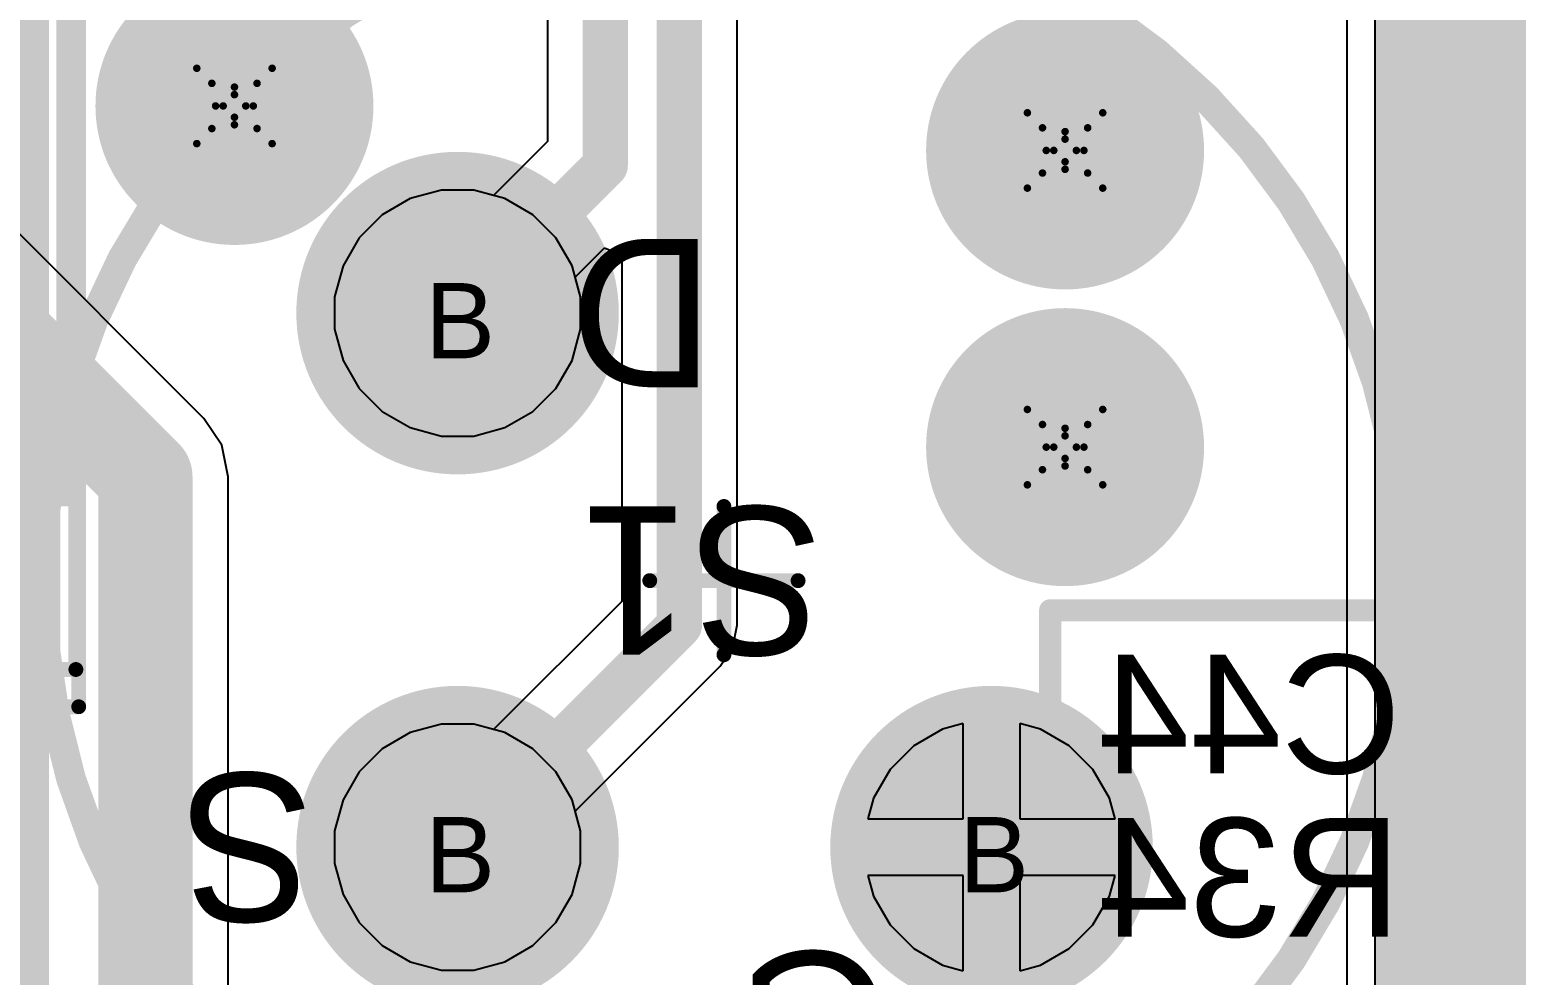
# Model space of a CAD drawing. Header units: millimetres. Extents: x -0.2 to 11.1, y -5.4 to 4.7.
# Drawn here: x 2.7804 to 3.1775, y 0.4386 to 0.6895 of the extents above; entities that cross this region are included whole.
import ezdxf

# ---------------------------------------------------------------- set-up
doc = ezdxf.new("R2010")
doc.units = ezdxf.units.MM
doc.header["$MEASUREMENT"] = 0
for name, color, linetype in [('BottomLayer', 5, 'Continuous'), ('BottomOverlay', 54, 'Continuous'), ('BottomPaste', 16, 'Continuous'), ('BottomSolder', 6, 'Continuous'), ('DrillDrawing', 1, 'Continuous'), ('InternalPlane1', 76, 'Continuous'), ('InternalPlane2', 16, 'Continuous'), ('KeepOutLayer', 6, 'Continuous'), ('Mechanical1', 6, 'Continuous'), ('Mechanical13', 56, 'Continuous'), ('Mechanical2', 216, 'Continuous'), ('Mechanical3', 76, 'Continuous'), ('Mechanical4', 56, 'Continuous'), ('Mechanical5', 56, 'Continuous'), ('Mechanical6', 56, 'Continuous'), ('MultiLayer', 9, 'Continuous'), ('PadHoleLayer', 156, 'Continuous'), ('TopLayer', 1, 'Continuous'), ('TopOverlay', 2, 'Continuous'), ('TopSolder', 216, 'Continuous'), ('ViaHoleLayer', 16, 'Continuous')]:
    doc.layers.add(name, color=color, linetype=linetype)
doc.styles.add('Arial', font='arial.ttf', dxfattribs={"height": 0.2})

# ---------------------------------------------------------------- blocks, each defined once
blk = doc.blocks.new('SOIC14_B_6')
at = {"layer": 'BottomLayer'}
for points in [[(-0.0815, 0.16142), (-0.0815, 0.13858), (-0.12795, 0.13858), (-0.12795, 0.16142)], [(0.0815, 0.13858), (0.0815, 0.16142), (0.12795, 0.16142), (0.12795, 0.13858)], [(-0.0815, 0.11142), (-0.0815, 0.08858), (-0.12795, 0.08858), (-0.12795, 0.11142)], [(0.0815, 0.08858), (0.0815, 0.11142), (0.12795, 0.11142), (0.12795, 0.08858)], [(-0.0815, 0.06142), (-0.0815, 0.03858), (-0.12795, 0.03858), (-0.12795, 0.06142)], [(0.0815, 0.03858), (0.0815, 0.06142), (0.12795, 0.06142), (0.12795, 0.03858)], [(-0.0815, 0.01142), (-0.0815, -0.01142), (-0.12795, -0.01142), (-0.12795, 0.01142)], [(0.0815, -0.01142), (0.0815, 0.01142), (0.12795, 0.01142), (0.12795, -0.01142)], [(-0.0815, -0.03858), (-0.0815, -0.06142), (-0.12795, -0.06142), (-0.12795, -0.03858)], [(0.0815, -0.06142), (0.0815, -0.03858), (0.12795, -0.03858), (0.12795, -0.06142)], [(-0.0815, -0.08858), (-0.0815, -0.11142), (-0.12795, -0.11142), (-0.12795, -0.08858)], [(0.0815, -0.11142), (0.0815, -0.08858), (0.12795, -0.08858), (0.12795, -0.11142)], [(-0.0815, -0.13858), (-0.0815, -0.16142), (-0.12795, -0.16142), (-0.12795, -0.13858)], [(0.0815, -0.16142), (0.0815, -0.13858), (0.12795, -0.13858), (0.12795, -0.16142)]]:
    blk.add_hatch(color=5, dxfattribs=at).paths.add_polyline_path(points)
at = {"layer": 'BottomPaste'}
for points in [[(-0.0765, 0.16642), (-0.0765, 0.13358), (-0.13295, 0.13358), (-0.13295, 0.16642)], [(0.0765, 0.13358), (0.0765, 0.16642), (0.13295, 0.16642), (0.13295, 0.13358)], [(-0.0765, 0.11642), (-0.0765, 0.08358), (-0.13295, 0.08358), (-0.13295, 0.11642)], [(0.0765, 0.08358), (0.0765, 0.11642), (0.13295, 0.11642), (0.13295, 0.08358)], [(-0.0765, 0.06642), (-0.0765, 0.03358), (-0.13295, 0.03358), (-0.13295, 0.06642)], [(0.0765, 0.03358), (0.0765, 0.06642), (0.13295, 0.06642), (0.13295, 0.03358)], [(-0.0765, 0.01642), (-0.0765, -0.01642), (-0.13295, -0.01642), (-0.13295, 0.01642)], [(0.0765, -0.01642), (0.0765, 0.01642), (0.13295, 0.01642), (0.13295, -0.01642)], [(-0.0765, -0.03358), (-0.0765, -0.06642), (-0.13295, -0.06642), (-0.13295, -0.03358)], [(0.0765, -0.06642), (0.0765, -0.03358), (0.13295, -0.03358), (0.13295, -0.06642)], [(-0.0765, -0.08358), (-0.0765, -0.11642), (-0.13295, -0.11642), (-0.13295, -0.08358)], [(0.0765, -0.11642), (0.0765, -0.08358), (0.13295, -0.08358), (0.13295, -0.11642)], [(-0.0765, -0.13358), (-0.0765, -0.16642), (-0.13295, -0.16642), (-0.13295, -0.13358)], [(0.0765, -0.16642), (0.0765, -0.13358), (0.13295, -0.13358), (0.13295, -0.16642)]]:
    blk.add_hatch(color=16, dxfattribs=at).paths.add_polyline_path(points)
at = {"layer": 'BottomSolder'}
for points in [[(-0.07953, 0.16339), (-0.07953, 0.13661), (-0.12992, 0.13661), (-0.12992, 0.16339)], [(0.07953, 0.13661), (0.07953, 0.16339), (0.12992, 0.16339), (0.12992, 0.13661)], [(-0.07953, 0.11339), (-0.07953, 0.08661), (-0.12992, 0.08661), (-0.12992, 0.11339)], [(0.07953, 0.08661), (0.07953, 0.11339), (0.12992, 0.11339), (0.12992, 0.08661)], [(-0.07953, 0.06339), (-0.07953, 0.03661), (-0.12992, 0.03661), (-0.12992, 0.06339)], [(0.07953, 0.03661), (0.07953, 0.06339), (0.12992, 0.06339), (0.12992, 0.03661)], [(-0.07953, 0.01339), (-0.07953, -0.01339), (-0.12992, -0.01339), (-0.12992, 0.01339)], [(0.07953, -0.01339), (0.07953, 0.01339), (0.12992, 0.01339), (0.12992, -0.01339)], [(-0.07953, -0.03661), (-0.07953, -0.06339), (-0.12992, -0.06339), (-0.12992, -0.03661)], [(0.07953, -0.06339), (0.07953, -0.03661), (0.12992, -0.03661), (0.12992, -0.06339)], [(-0.07953, -0.08661), (-0.07953, -0.11339), (-0.12992, -0.11339), (-0.12992, -0.08661)], [(0.07953, -0.11339), (0.07953, -0.08661), (0.12992, -0.08661), (0.12992, -0.11339)], [(-0.07953, -0.13661), (-0.07953, -0.16339), (-0.12992, -0.16339), (-0.12992, -0.13661)], [(0.07953, -0.16339), (0.07953, -0.13661), (0.12992, -0.13661), (0.12992, -0.16339)]]:
    blk.add_hatch(color=6, dxfattribs=at).paths.add_polyline_path(points)
at = {"layer": 'BottomOverlay', "const_width": 0.00787}
for points in [[(0.0748, 0.16929), (-0.0748, 0.16929)], [(-0.0748, -0.17323), (-0.0748, 0.16929)], [(0.0748, -0.17323), (0.0748, 0.16929)], [(-0.0315, -0.17323), (-0.0748, -0.17323)], [(0.0748, -0.17323), (0.0315, -0.17323)]]:
    blk.add_lwpolyline(points, dxfattribs=at)
at = {"layer": 'BottomOverlay', "const_width": 0.00394}
for points in [[(-0.07677, 0.16929, 1), (-0.07283, 0.16929, 1)], [(-0.07677, 0.16929, 1), (-0.07283, 0.16929, 1)], [(0.07283, 0.16929, 1), (0.07677, 0.16929, 1)], [(0.07283, 0.16929, 1), (0.07677, 0.16929, 1)], [(-0.07677, -0.17323, 1), (-0.07283, -0.17323, 1)], [(-0.07677, -0.17323, 1), (-0.07283, -0.17323, 1)], [(-0.03346, -0.17323, 1), (-0.02953, -0.17323, 1)], [(-0.03346, -0.17323, 1), (-0.02953, -0.17323, 1)], [(0.02953, -0.17323, 1), (0.03346, -0.17323, 1)], [(0.02953, -0.17323, 1), (0.03346, -0.17323, 1)], [(0.07283, -0.17323, 1), (0.07677, -0.17323, 1)], [(0.07283, -0.17323, 1), (0.07677, -0.17323, 1)]]:
    blk.add_lwpolyline(points, format="xyb", close=True, dxfattribs=at)
at = {"layer": 'BottomOverlay', "const_width": 0.00787}
blk.add_lwpolyline([(-0.0315, -0.17323, -1), (0.0315, -0.17323)], format="xyb", dxfattribs=at)
at = {"layer": 'Mechanical2', "const_width": 0.00394}
for points in [[(0.12201, 0.17051), (-0.12201, 0.17051)], [(-0.12201, -0.17051), (-0.12201, 0.17051)], [(0.12201, -0.17051), (0.12201, 0.17051)], [(0.12201, -0.17051), (-0.12201, -0.17051)]]:
    blk.add_lwpolyline(points, dxfattribs=at)
at = {"layer": 'Mechanical2', "const_width": 0.00197}
for points in [[(-0.12299, 0.17051, 1), (-0.12102, 0.17051, 1)], [(-0.12299, 0.17051, 1), (-0.12102, 0.17051, 1)], [(0.12102, 0.17051, 1), (0.12299, 0.17051, 1)], [(0.12102, 0.17051, 1), (0.12299, 0.17051, 1)], [(-0.12299, -0.17051, 1), (-0.12102, -0.17051, 1)], [(-0.12299, -0.17051, 1), (-0.12102, -0.17051, 1)], [(0.12102, -0.17051, 1), (0.12299, -0.17051, 1)], [(0.12102, -0.17051, 1), (0.12299, -0.17051, 1)]]:
    blk.add_lwpolyline(points, format="xyb", close=True, dxfattribs=at)
at = {"layer": 'Mechanical4', "const_width": 0.00394}
for points in [[(0.13189, 0.17126), (-0.13189, 0.17126)], [(-0.13189, -0.17126), (-0.13189, 0.17126)], [(0.13189, -0.17126), (0.13189, 0.17126)], [(0, -0.01969), (0, 0.01969)], [(0.01969, 0), (-0.01969, 0)], [(0.13189, -0.17126), (-0.13189, -0.17126)]]:
    blk.add_lwpolyline(points, dxfattribs=at)
at = {"layer": 'Mechanical4', "const_width": 0.00197}
for points in [[(-0.13287, 0.17126, 1), (-0.13091, 0.17126, 1)], [(-0.13287, 0.17126, 1), (-0.13091, 0.17126, 1)], [(0.13091, 0.17126, 1), (0.13287, 0.17126, 1)], [(0.13091, 0.17126, 1), (0.13287, 0.17126, 1)], [(-0.00098, 0.01969, 1), (0.00098, 0.01969, 1)], [(-0.02067, 0, 1), (-0.0187, 0, 1)], [(0.0187, 0, 1), (0.02067, 0, 1)], [(-0.00098, -0.01969, 1), (0.00098, -0.01969, 1)], [(-0.13287, -0.17126, 1), (-0.13091, -0.17126, 1)], [(-0.13287, -0.17126, 1), (-0.13091, -0.17126, 1)], [(0.13091, -0.17126, 1), (0.13287, -0.17126, 1)], [(0.13091, -0.17126, 1), (0.13287, -0.17126, 1)]]:
    blk.add_lwpolyline(points, format="xyb", close=True, dxfattribs=at)
at = {"layer": 'Mechanical6', "const_width": 0.00394}
for points in [[(-0.13189, -0.17126), (-0.13189, 0.17126)], [(0.13189, 0.17126), (-0.13189, 0.17126)], [(0.13189, -0.17126), (0.13189, 0.17126)], [(0.13189, -0.17126), (-0.13189, -0.17126)]]:
    blk.add_lwpolyline(points, dxfattribs=at)
at = {"layer": 'Mechanical6', "const_width": 0.00197}
for points in [[(-0.13287, 0.17126, 1), (-0.13091, 0.17126, 1)], [(-0.13287, 0.17126, 1), (-0.13091, 0.17126, 1)], [(0.13091, 0.17126, 1), (0.13287, 0.17126, 1)], [(0.13091, 0.17126, 1), (0.13287, 0.17126, 1)], [(-0.13287, -0.17126, 1), (-0.13091, -0.17126, 1)], [(-0.13287, -0.17126, 1), (-0.13091, -0.17126, 1)], [(0.13091, -0.17126, 1), (0.13287, -0.17126, 1)], [(0.13091, -0.17126, 1), (0.13287, -0.17126, 1)]]:
    blk.add_lwpolyline(points, format="xyb", close=True, dxfattribs=at)
at = {"layer": 'Mechanical6', "text_generation_flag": 2}
blk.add_text('U7', height=0.031496, rotation=-180, dxfattribs=at).set_placement((-0.02624, 0.01574))
blk = doc.blocks.new('LHI_878_3902_15')
at = {"layer": 'BottomLayer'}
h = blk.add_hatch(color=5, dxfattribs=at)
edge = h.paths.add_edge_path()
edge.add_arc((-0.07103, 0.07073), 0.02362, 0, 360)
h = blk.add_hatch(color=5, dxfattribs=at)
edge = h.paths.add_edge_path()
edge.add_arc((0.0707, 0.07073), 0.02362, 0, 360)
h = blk.add_hatch(color=5, dxfattribs=at)
edge = h.paths.add_edge_path()
edge.add_arc((0.0707, -0.071), 0.02362, 0, 360)
at = {"layer": 'BottomSolder'}
h = blk.add_hatch(color=6, dxfattribs=at)
edge = h.paths.add_edge_path()
edge.add_arc((-0.07103, 0.07073), 0.02559, 0, 360)
h = blk.add_hatch(color=6, dxfattribs=at)
edge = h.paths.add_edge_path()
edge.add_arc((0.0707, 0.07073), 0.02559, 0, 360)
h = blk.add_hatch(color=6, dxfattribs=at)
edge = h.paths.add_edge_path()
edge.add_arc((0.0707, -0.071), 0.02559, 0, 360)
at = {"layer": 'InternalPlane1'}
h = blk.add_hatch(color=76, dxfattribs=at)
edge = h.paths.add_edge_path()
edge.add_arc((0.0707, 0.07073), 0.0428, 0, 360)
h = blk.add_hatch(color=76, dxfattribs=at)
edge = h.paths.add_edge_path()
edge.add_arc((0.0707, -0.071), 0.0428, 0, 360)
at = {"layer": 'InternalPlane2'}
h = blk.add_hatch(color=16, dxfattribs=at)
edge = h.paths.add_edge_path()
edge.add_arc((-0.07103, 0.07073), 0.0428, 0, 360)
h = blk.add_hatch(color=16, dxfattribs=at)
edge = h.paths.add_edge_path()
edge.add_arc((0.0707, 0.07073), 0.0428, 0, 360)
h = blk.add_hatch(color=16, dxfattribs=at)
edge = h.paths.add_edge_path()
edge.add_arc((0.0707, -0.071), 0.0428, 0, 360)
at = {"layer": 'MultiLayer'}
h = blk.add_hatch(color=9, dxfattribs=at)
edge = h.paths.add_edge_path()
edge.add_arc((-0.07103, 0.07073), 0.02362, 0, 360)
h = blk.add_hatch(color=9, dxfattribs=at)
edge = h.paths.add_edge_path()
edge.add_arc((0.0707, 0.07073), 0.02362, 0, 360)
h = blk.add_hatch(color=9, dxfattribs=at)
edge = h.paths.add_edge_path()
edge.add_arc((0.0707, -0.071), 0.02362, 0, 360)
at = {"layer": 'PadHoleLayer'}
h = blk.add_hatch(color=156, dxfattribs=at)
edge = h.paths.add_edge_path()
edge.add_arc((-0.07103, 0.07073), 0.0128, 0, 360)
h = blk.add_hatch(color=156, dxfattribs=at)
edge = h.paths.add_edge_path()
edge.add_arc((0.0707, 0.07073), 0.0128, 0, 360)
h = blk.add_hatch(color=156, dxfattribs=at)
edge = h.paths.add_edge_path()
edge.add_arc((0.0707, -0.071), 0.0128, 0, 360)
at = {"layer": 'TopLayer'}
h = blk.add_hatch(color=1, dxfattribs=at)
edge = h.paths.add_edge_path()
edge.add_arc((-0.07103, 0.07073), 0.02362, 0, 360)
h = blk.add_hatch(color=1, dxfattribs=at)
edge = h.paths.add_edge_path()
edge.add_arc((0.0707, 0.07073), 0.02362, 0, 360)
h = blk.add_hatch(color=1, dxfattribs=at)
edge = h.paths.add_edge_path()
edge.add_arc((0.0707, -0.071), 0.02362, 0, 360)
at = {"layer": 'TopSolder'}
h = blk.add_hatch(color=216, dxfattribs=at)
edge = h.paths.add_edge_path()
edge.add_arc((-0.07103, 0.07073), 0.02559, 0, 360)
h = blk.add_hatch(color=216, dxfattribs=at)
edge = h.paths.add_edge_path()
edge.add_arc((0.0707, 0.07073), 0.02559, 0, 360)
h = blk.add_hatch(color=216, dxfattribs=at)
edge = h.paths.add_edge_path()
edge.add_arc((0.0707, -0.071), 0.02559, 0, 360)
at = {"layer": 'InternalPlane1', "const_width": 0.01}
for points in [[(-0.08437, 0.10069, -0.212557), (-0.05769, 0.10069)], [(-0.10099, 0.0574, -0.212557), (-0.10099, 0.08407)], [(-0.04107, 0.08407, -0.212557), (-0.04107, 0.0574)], [(-0.05769, 0.04077, -0.212557), (-0.08437, 0.04077)]]:
    blk.add_lwpolyline(points, format="xyb", dxfattribs=at)
at = {"layer": 'InternalPlane1', "const_width": 0.005}
for points in [[(-0.08687, 0.10069, 1), (-0.08187, 0.10069, 1)], [(-0.06019, 0.10069, 1), (-0.05519, 0.10069, 1)], [(-0.10349, 0.08407, 1), (-0.09849, 0.08407, 1)], [(-0.04357, 0.08407, 1), (-0.03857, 0.08407, 1)], [(-0.10349, 0.0574, 1), (-0.09849, 0.0574, 1)], [(-0.04357, 0.0574, 1), (-0.03857, 0.0574, 1)], [(-0.08687, 0.04077, 1), (-0.08187, 0.04077, 1)], [(-0.06019, 0.04077, 1), (-0.05519, 0.04077, 1)]]:
    blk.add_lwpolyline(points, format="xyb", close=True, dxfattribs=at)
at = {"layer": 'Mechanical1', "const_width": 0.00394}
for points in [[(-0.1811, 0.1811), (-0.1811, -0.19798)], [(0.1811, 0.1811), (-0.1811, 0.1811)], [(0.1811, 0.1811), (0.1811, -0.19798)], [(0.1811, -0.19798), (-0.1811, -0.19798)]]:
    blk.add_lwpolyline(points, dxfattribs=at)
at = {"layer": 'Mechanical1', "const_width": 0.00197}
for points in [[(-0.18209, 0.1811, 1), (-0.18012, 0.1811, 1)], [(-0.18209, 0.1811, 1), (-0.18012, 0.1811, 1)], [(0.18012, 0.1811, 1), (0.18209, 0.1811, 1)], [(0.18012, 0.1811, 1), (0.18209, 0.1811, 1)], [(-0.18209, -0.19798, 1), (-0.18012, -0.19798, 1)], [(-0.18209, -0.19798, 1), (-0.18012, -0.19798, 1)], [(0.18012, -0.19798, 1), (0.18209, -0.19798, 1)], [(0.18012, -0.19798, 1), (0.18209, -0.19798, 1)]]:
    blk.add_lwpolyline(points, format="xyb", close=True, dxfattribs=at)
at = {"layer": 'Mechanical3', "const_width": 0.00394}
for points in [[(-0.18504, 0.18504), (-0.18504, -0.20079)], [(0.18504, 0.18504), (-0.18504, 0.18504)], [(0.18504, 0.18504), (0.18504, -0.20079)], [(0, 0.01969), (0, -0.01969)], [(0.01969, 0), (-0.01969, 0)], [(0.18504, -0.20079), (-0.18504, -0.20079)]]:
    blk.add_lwpolyline(points, dxfattribs=at)
at = {"layer": 'Mechanical3', "const_width": 0.00197}
for points in [[(-0.18602, 0.18504, 1), (-0.18406, 0.18504, 1)], [(-0.18602, 0.18504, 1), (-0.18406, 0.18504, 1)], [(0.18406, 0.18504, 1), (0.18602, 0.18504, 1)], [(0.18406, 0.18504, 1), (0.18602, 0.18504, 1)], [(-0.00098, 0.01969, 1), (0.00098, 0.01969, 1)], [(-0.02067, 0, 1), (-0.0187, 0, 1)], [(0.0187, 0, 1), (0.02067, 0, 1)], [(-0.00098, -0.01969, 1), (0.00098, -0.01969, 1)], [(-0.18602, -0.20079, 1), (-0.18406, -0.20079, 1)], [(-0.18602, -0.20079, 1), (-0.18406, -0.20079, 1)], [(0.18406, -0.20079, 1), (0.18602, -0.20079, 1)], [(0.18406, -0.20079, 1), (0.18602, -0.20079, 1)]]:
    blk.add_lwpolyline(points, format="xyb", close=True, dxfattribs=at)
at = {"layer": 'Mechanical5', "const_width": 0.00394}
for points in [[(-0.18504, 0.18504), (-0.18504, -0.20079)], [(0.18504, 0.18504), (-0.18504, 0.18504)], [(0.18504, 0.18504), (0.18504, -0.20079)], [(0.18504, -0.20079), (-0.18504, -0.20079)]]:
    blk.add_lwpolyline(points, dxfattribs=at)
at = {"layer": 'Mechanical5', "const_width": 0.00197}
for points in [[(-0.18602, 0.18504, 1), (-0.18406, 0.18504, 1)], [(-0.18602, 0.18504, 1), (-0.18406, 0.18504, 1)], [(0.18406, 0.18504, 1), (0.18602, 0.18504, 1)], [(0.18406, 0.18504, 1), (0.18602, 0.18504, 1)], [(-0.18602, -0.20079, 1), (-0.18406, -0.20079, 1)], [(-0.18602, -0.20079, 1), (-0.18406, -0.20079, 1)], [(0.18406, -0.20079, 1), (0.18602, -0.20079, 1)], [(0.18406, -0.20079, 1), (0.18602, -0.20079, 1)]]:
    blk.add_lwpolyline(points, format="xyb", close=True, dxfattribs=at)
at = {"layer": 'TopOverlay'}
for points, const_width in [([(0.1811, 0, 1), (-0.1811, 0, 1)], 0.00787), ([(-0.18307, 0, 1), (-0.17913, 0, 1)], 0.00394), ([(0.17913, 0, 1), (0.18307, 0, 1)], 0.00394), ([(-0.04134, -0.17717, 1), (-0.0374, -0.17717, 1)], 0.00394), ([(0.03559, -0.17717, 1), (0.03953, -0.17717, 1)], 0.00394), ([(-0.04134, -0.19685, 1), (-0.0374, -0.19685, 1)], 0.00394), ([(-0.04134, -0.19685, 1), (-0.0374, -0.19685, 1)], 0.00394), ([(0.03559, -0.19685, 1), (0.03953, -0.19685, 1)], 0.00394), ([(0.03559, -0.19685, 1), (0.03953, -0.19685, 1)], 0.00394)]:
    blk.add_lwpolyline(points, format="xyb", close=True, dxfattribs=dict(at, const_width=const_width))
at = {"layer": 'TopOverlay', "const_width": 0.00787}
for points in [[(-0.03937, -0.17717), (-0.03937, -0.19685)], [(0.03756, -0.17717), (0.03756, -0.19685)], [(0.03756, -0.19685), (-0.03937, -0.19685)]]:
    blk.add_lwpolyline(points, dxfattribs=at)
at = {"layer": 'Mechanical5'}
blk.add_text('S1', height=0.03937, dxfattribs=at).set_placement((-0.02624, -0.01968))
at = {"layer": 'TopOverlay'}
for s, p in [('G', (-0.04462, 0.09843)), ('S', (0.10893, 0.05106)), ('D', (0.00263, -0.09068))]:
    blk.add_text(s, height=0.03937, dxfattribs=at).set_placement(p)

msp = doc.modelspace()

# ---------------------------------------------------------------- hatches: boundary and pattern name
at = {"layer": 'BottomLayer'}
h = msp.add_hatch(color=5, dxfattribs=at)
edge = h.paths.add_edge_path()
edge.add_arc((2.83465, 0.66929), 0.01181, 0, 360)
h = msp.add_hatch(color=5, dxfattribs=at)
edge = h.paths.add_edge_path()
edge.add_arc((3.05512, 0.65748), 0.01181, 0, 360)
h = msp.add_hatch(color=5, dxfattribs=at)
edge = h.paths.add_edge_path()
edge.add_arc((3.05512, 0.57874), 0.01181, 0, 360)
at = {"layer": 'InternalPlane2'}
h = msp.add_hatch(color=16, dxfattribs=at)
edge = h.paths.add_edge_path()
edge.add_arc((2.83465, 0.66929), 0.03689, 0, 360)
h = msp.add_hatch(color=16, dxfattribs=at)
edge = h.paths.add_edge_path()
edge.add_arc((3.05512, 0.65748), 0.03689, 0, 360)
h = msp.add_hatch(color=16, dxfattribs=at)
edge = h.paths.add_edge_path()
edge.add_arc((3.05512, 0.57874), 0.03689, 0, 360)
at = {"layer": 'TopLayer'}
h = msp.add_hatch(color=1, dxfattribs=at)
edge = h.paths.add_edge_path()
edge.add_arc((2.83465, 0.66929), 0.01181, 0, 360)
h = msp.add_hatch(color=1, dxfattribs=at)
edge = h.paths.add_edge_path()
edge.add_arc((3.05512, 0.65748), 0.01181, 0, 360)
h = msp.add_hatch(color=1, dxfattribs=at)
edge = h.paths.add_edge_path()
edge.add_arc((3.05512, 0.57874), 0.01181, 0, 360)
at = {"layer": 'ViaHoleLayer'}
h = msp.add_hatch(color=16, dxfattribs=at)
edge = h.paths.add_edge_path()
edge.add_arc((2.83465, 0.66929), 0.00689, 0, 360)
h = msp.add_hatch(color=16, dxfattribs=at)
edge = h.paths.add_edge_path()
edge.add_arc((3.05512, 0.65748), 0.00689, 0, 360)
h = msp.add_hatch(color=16, dxfattribs=at)
edge = h.paths.add_edge_path()
edge.add_arc((3.05512, 0.57874), 0.00689, 0, 360)

# ---------------------------------------------------------------- linework, layer by layer
at = {"layer": 'BottomLayer'}
for p, q in [((3.12992, 0.9685), (3.12992, 0.07087)), ((2.96805, 0.53146), (2.96805, 0.84252)), ((2.91778, 0.80863), (2.91778, 0.65985)), ((2.82652, 0.58637), (2.74778, 0.66511)), ((2.91778, 0.65985), (2.90344, 0.64551)), ((2.88127, 0.6447), (2.87383, 0.64041)), ((2.88957, 0.64693), (2.88127, 0.6447)), ((2.89816, 0.64693), (2.88957, 0.64693)), ((2.90344, 0.64551), (2.89816, 0.64693)), ((2.87383, 0.64041), (2.86776, 0.63433)), ((2.86776, 0.63433), (2.86347, 0.6269)), ((2.92507, 0.62388), (2.93284, 0.63165)), ((2.93284, 0.63165), (2.93746, 0.62974)), ((2.93746, 0.62974), (2.93746, 0.5378)), ((2.86347, 0.6269), (2.86124, 0.6186)), ((2.92649, 0.6186), (2.92507, 0.62388)), ((2.86124, 0.6186), (2.86124, 0.61001)), ((2.92649, 0.61001), (2.92649, 0.6186)), ((2.86124, 0.61001), (2.86347, 0.60171)), ((2.92426, 0.60171), (2.92649, 0.61001)), ((2.86347, 0.60171), (2.86776, 0.59427)), ((2.91997, 0.59427), (2.92426, 0.60171)), ((2.86776, 0.59427), (2.87383, 0.5882)), ((2.91389, 0.5882), (2.91997, 0.59427)), ((2.87383, 0.5882), (2.88127, 0.58391)), ((2.90646, 0.58391), (2.91389, 0.5882)), ((2.83128, 0.57925), (2.82652, 0.58637)), ((2.88127, 0.58391), (2.88957, 0.58168)), ((2.89816, 0.58168), (2.90646, 0.58391)), ((2.88957, 0.58168), (2.89816, 0.58168)), ((2.83294, 0.57087), (2.83128, 0.57925)), ((2.83294, 0.4284), (2.83294, 0.57087)), ((2.93746, 0.5378), (2.90344, 0.50378)), ((2.96689, 0.52561), (2.96805, 0.53146)), ((2.96357, 0.52065), (2.96689, 0.52561)), ((2.92507, 0.48215), (2.96357, 0.52065)), ((2.88957, 0.50519), (2.88127, 0.50297)), ((2.89816, 0.50519), (2.88957, 0.50519)), ((2.90344, 0.50378), (2.89816, 0.50519)), ((3.0281, 0.50537), (3.02262, 0.5039)), ((3.0281, 0.48007), (3.0281, 0.50537)), ((3.04857, 0.5039), (3.0431, 0.50537)), ((3.0431, 0.50537), (3.0431, 0.48007)), ((2.88127, 0.50297), (2.87383, 0.49868)), ((3.02262, 0.5039), (3.01495, 0.49948)), ((3.05624, 0.49948), (3.04857, 0.5039)), ((2.87383, 0.49868), (2.86776, 0.4926)), ((3.01495, 0.49948), (3.00869, 0.49322)), ((3.0625, 0.49322), (3.05624, 0.49948)), ((2.86776, 0.4926), (2.86347, 0.48516)), ((3.00869, 0.49322), (3.00427, 0.48555)), ((3.06693, 0.48555), (3.0625, 0.49322)), ((2.86347, 0.48516), (2.86124, 0.47687)), ((3.00427, 0.48555), (3.0028, 0.48007)), ((3.06839, 0.48007), (3.06693, 0.48555)), ((2.92649, 0.47687), (2.92507, 0.48215)), ((2.86124, 0.47687), (2.86124, 0.46828)), ((2.92649, 0.46828), (2.92649, 0.47687)), ((3.0028, 0.48007), (3.0281, 0.48007)), ((3.0431, 0.48007), (3.06839, 0.48007)), ((2.86124, 0.46828), (2.86347, 0.45998)), ((2.92426, 0.45998), (2.92649, 0.46828)), ((3.0281, 0.46507), (3.0028, 0.46507)), ((3.0028, 0.46507), (3.00427, 0.45959)), ((3.0281, 0.43977), (3.0281, 0.46507)), ((3.06839, 0.46507), (3.0431, 0.46507)), ((3.0431, 0.46507), (3.0431, 0.43977)), ((3.06693, 0.45959), (3.06839, 0.46507)), ((2.86347, 0.45998), (2.86776, 0.45254)), ((2.91997, 0.45254), (2.92426, 0.45998)), ((3.00427, 0.45959), (3.00869, 0.45193)), ((3.0625, 0.45193), (3.06693, 0.45959)), ((2.86776, 0.45254), (2.87383, 0.44647)), ((2.91389, 0.44647), (2.91997, 0.45254)), ((3.00869, 0.45193), (3.01495, 0.44567)), ((3.05624, 0.44567), (3.0625, 0.45193)), ((2.87383, 0.44647), (2.88127, 0.44217)), ((2.90646, 0.44217), (2.91389, 0.44647)), ((3.01495, 0.44567), (3.02262, 0.44124)), ((3.04857, 0.44124), (3.05624, 0.44567)), ((2.88127, 0.44217), (2.88957, 0.43995)), ((2.89816, 0.43995), (2.90646, 0.44217)), ((3.02262, 0.44124), (3.0281, 0.43977)), ((3.0431, 0.43977), (3.04857, 0.44124)), ((2.88957, 0.43995), (2.89816, 0.43995))]:
    msp.add_line(p, q, dxfattribs=at)
for points, const_width in [([(2.95276, 0.53146), (2.95276, 0.84252)], 0.012), ([(2.93307, 0.65351), (2.93307, 0.81496)], 0.012), ([(2.73228, 0.64961), (2.81102, 0.57087)], 0.025), ([(2.89386, 0.6143), (2.93307, 0.65351)], 0.012), ([(2.81102, 0.29528), (2.81102, 0.57087)], 0.025), ([(2.89386, 0.47257), (2.95276, 0.53146)], 0.012)]:
    msp.add_lwpolyline(points, dxfattribs=dict(at, const_width=const_width))
for points, const_width in [([(2.93007, 0.65351, 1), (2.93607, 0.65351, 1)], 0.006), ([(2.93007, 0.65351, 1), (2.93607, 0.65351, 1)], 0.006), ([(2.89086, 0.6143, 1), (2.89686, 0.6143, 1)], 0.006), ([(2.80477, 0.57087, 1), (2.81727, 0.57087, 1)], 0.0125), ([(2.80477, 0.57087, 1), (2.81727, 0.57087, 1)], 0.0125), ([(2.94976, 0.53146, 1), (2.95576, 0.53146, 1)], 0.006), ([(2.94976, 0.53146, 1), (2.95576, 0.53146, 1)], 0.006), ([(2.89086, 0.47257, 1), (2.89686, 0.47257, 1)], 0.006)]:
    msp.add_lwpolyline(points, format="xyb", close=True, dxfattribs=dict(at, const_width=const_width))
at = {"layer": 'BottomOverlay', "const_width": 0.00591}
for points in [[(3.05118, 0.30709), (3.05118, 0.53543)], [(3.05118, 0.53543), (3.15354, 0.53543)], [(3.15354, 0.30709), (3.15354, 0.53543)]]:
    msp.add_lwpolyline(points, dxfattribs=at)
at = {"layer": 'BottomOverlay', "const_width": 0.00295}
for points in [[(3.0497, 0.53543, 1), (3.05266, 0.53543, 1)], [(3.0497, 0.53543, 1), (3.05266, 0.53543, 1)], [(3.15207, 0.53543, 1), (3.15502, 0.53543, 1)], [(3.15207, 0.53543, 1), (3.15502, 0.53543, 1)]]:
    msp.add_lwpolyline(points, format="xyb", close=True, dxfattribs=at)
at = {"layer": 'DrillDrawing', "const_width": 0.002}
for points in [[(2.82465, 0.67929), (2.83465, 0.67429)], [(2.82465, 0.67929), (2.82965, 0.66929)], [(2.83465, 0.67429), (2.84465, 0.67929)], [(2.83965, 0.66929), (2.84465, 0.67929)], [(2.82865, 0.67529), (2.83465, 0.67229)], [(2.82865, 0.67529), (2.83165, 0.66929)], [(2.83465, 0.67229), (2.84065, 0.67529)], [(2.83765, 0.66929), (2.84065, 0.67529)], [(2.82465, 0.65929), (2.82965, 0.66929)], [(2.82865, 0.66329), (2.83165, 0.66929)], [(2.82865, 0.66329), (2.83465, 0.66629)], [(2.83465, 0.66629), (2.84065, 0.66329)], [(2.83765, 0.66929), (2.84065, 0.66329)], [(2.83965, 0.66929), (2.84465, 0.65929)], [(3.04512, 0.66748), (3.05512, 0.66248)], [(3.04512, 0.66748), (3.05012, 0.65748)], [(3.05512, 0.66248), (3.06512, 0.66748)], [(3.06012, 0.65748), (3.06512, 0.66748)], [(2.82465, 0.65929), (2.83465, 0.66429)], [(2.83465, 0.66429), (2.84465, 0.65929)], [(3.04912, 0.66348), (3.05512, 0.66048)], [(3.04912, 0.66348), (3.05212, 0.65748)], [(3.05512, 0.66048), (3.06112, 0.66348)], [(3.05812, 0.65748), (3.06112, 0.66348)], [(3.04512, 0.64748), (3.05012, 0.65748)], [(3.04912, 0.65148), (3.05212, 0.65748)], [(3.04912, 0.65148), (3.05512, 0.65448)], [(3.05512, 0.65448), (3.06112, 0.65148)], [(3.05812, 0.65748), (3.06112, 0.65148)], [(3.06012, 0.65748), (3.06512, 0.64748)], [(3.04512, 0.64748), (3.05512, 0.65248)], [(3.05512, 0.65248), (3.06512, 0.64748)], [(3.04512, 0.58874), (3.05512, 0.58374)], [(3.04512, 0.58874), (3.05012, 0.57874)], [(3.05512, 0.58374), (3.06512, 0.58874)], [(3.06012, 0.57874), (3.06512, 0.58874)], [(3.04912, 0.58474), (3.05512, 0.58174)], [(3.04912, 0.58474), (3.05212, 0.57874)], [(3.05512, 0.58174), (3.06112, 0.58474)], [(3.05812, 0.57874), (3.06112, 0.58474)], [(3.04512, 0.56874), (3.05012, 0.57874)], [(3.04912, 0.57274), (3.05212, 0.57874)], [(3.04912, 0.57274), (3.05512, 0.57574)], [(3.05512, 0.57574), (3.06112, 0.57274)], [(3.05812, 0.57874), (3.06112, 0.57274)], [(3.06012, 0.57874), (3.06512, 0.56874)], [(3.04512, 0.56874), (3.05512, 0.57374)], [(3.05512, 0.57374), (3.06512, 0.56874)]]:
    msp.add_lwpolyline(points, dxfattribs=at)
at = {"layer": 'DrillDrawing', "const_width": 0.001}
for points in [[(2.82415, 0.67929, 1), (2.82515, 0.67929, 1)], [(2.82415, 0.67929, 1), (2.82515, 0.67929, 1)], [(2.84415, 0.67929, 1), (2.84515, 0.67929, 1)], [(2.84415, 0.67929, 1), (2.84515, 0.67929, 1)], [(2.82815, 0.67529, 1), (2.82915, 0.67529, 1)], [(2.82815, 0.67529, 1), (2.82915, 0.67529, 1)], [(2.83415, 0.67429, 1), (2.83515, 0.67429, 1)], [(2.83415, 0.67429, 1), (2.83515, 0.67429, 1)], [(2.84015, 0.67529, 1), (2.84115, 0.67529, 1)], [(2.84015, 0.67529, 1), (2.84115, 0.67529, 1)], [(2.83415, 0.67229, 1), (2.83515, 0.67229, 1)], [(2.83415, 0.67229, 1), (2.83515, 0.67229, 1)], [(2.82915, 0.66929, 1), (2.83015, 0.66929, 1)], [(2.82915, 0.66929, 1), (2.83015, 0.66929, 1)], [(2.83115, 0.66929, 1), (2.83215, 0.66929, 1)], [(2.83115, 0.66929, 1), (2.83215, 0.66929, 1)], [(2.83415, 0.66629, 1), (2.83515, 0.66629, 1)], [(2.83415, 0.66629, 1), (2.83515, 0.66629, 1)], [(2.83715, 0.66929, 1), (2.83815, 0.66929, 1)], [(2.83715, 0.66929, 1), (2.83815, 0.66929, 1)], [(2.83915, 0.66929, 1), (2.84015, 0.66929, 1)], [(2.83915, 0.66929, 1), (2.84015, 0.66929, 1)], [(3.04462, 0.66748, 1), (3.04562, 0.66748, 1)], [(3.04462, 0.66748, 1), (3.04562, 0.66748, 1)], [(3.06462, 0.66748, 1), (3.06562, 0.66748, 1)], [(3.06462, 0.66748, 1), (3.06562, 0.66748, 1)], [(2.82815, 0.66329, 1), (2.82915, 0.66329, 1)], [(2.82815, 0.66329, 1), (2.82915, 0.66329, 1)], [(2.83415, 0.66429, 1), (2.83515, 0.66429, 1)], [(2.83415, 0.66429, 1), (2.83515, 0.66429, 1)], [(2.84015, 0.66329, 1), (2.84115, 0.66329, 1)], [(2.84015, 0.66329, 1), (2.84115, 0.66329, 1)], [(3.04862, 0.66348, 1), (3.04962, 0.66348, 1)], [(3.04862, 0.66348, 1), (3.04962, 0.66348, 1)], [(3.05462, 0.66248, 1), (3.05562, 0.66248, 1)], [(3.05462, 0.66248, 1), (3.05562, 0.66248, 1)], [(3.06062, 0.66348, 1), (3.06162, 0.66348, 1)], [(3.06062, 0.66348, 1), (3.06162, 0.66348, 1)], [(2.82415, 0.65929, 1), (2.82515, 0.65929, 1)], [(2.82415, 0.65929, 1), (2.82515, 0.65929, 1)], [(2.84415, 0.65929, 1), (2.84515, 0.65929, 1)], [(2.84415, 0.65929, 1), (2.84515, 0.65929, 1)], [(3.05462, 0.66048, 1), (3.05562, 0.66048, 1)], [(3.05462, 0.66048, 1), (3.05562, 0.66048, 1)], [(3.04962, 0.65748, 1), (3.05062, 0.65748, 1)], [(3.04962, 0.65748, 1), (3.05062, 0.65748, 1)], [(3.05162, 0.65748, 1), (3.05262, 0.65748, 1)], [(3.05162, 0.65748, 1), (3.05262, 0.65748, 1)], [(3.05462, 0.65448, 1), (3.05562, 0.65448, 1)], [(3.05462, 0.65448, 1), (3.05562, 0.65448, 1)], [(3.05762, 0.65748, 1), (3.05862, 0.65748, 1)], [(3.05762, 0.65748, 1), (3.05862, 0.65748, 1)], [(3.05962, 0.65748, 1), (3.06062, 0.65748, 1)], [(3.05962, 0.65748, 1), (3.06062, 0.65748, 1)], [(3.04862, 0.65148, 1), (3.04962, 0.65148, 1)], [(3.04862, 0.65148, 1), (3.04962, 0.65148, 1)], [(3.05462, 0.65248, 1), (3.05562, 0.65248, 1)], [(3.05462, 0.65248, 1), (3.05562, 0.65248, 1)], [(3.06062, 0.65148, 1), (3.06162, 0.65148, 1)], [(3.06062, 0.65148, 1), (3.06162, 0.65148, 1)], [(3.04462, 0.64748, 1), (3.04562, 0.64748, 1)], [(3.04462, 0.64748, 1), (3.04562, 0.64748, 1)], [(3.06462, 0.64748, 1), (3.06562, 0.64748, 1)], [(3.06462, 0.64748, 1), (3.06562, 0.64748, 1)], [(3.04462, 0.58874, 1), (3.04562, 0.58874, 1)], [(3.04462, 0.58874, 1), (3.04562, 0.58874, 1)], [(3.06462, 0.58874, 1), (3.06562, 0.58874, 1)], [(3.06462, 0.58874, 1), (3.06562, 0.58874, 1)], [(3.04862, 0.58474, 1), (3.04962, 0.58474, 1)], [(3.04862, 0.58474, 1), (3.04962, 0.58474, 1)], [(3.05462, 0.58374, 1), (3.05562, 0.58374, 1)], [(3.05462, 0.58374, 1), (3.05562, 0.58374, 1)], [(3.06062, 0.58474, 1), (3.06162, 0.58474, 1)], [(3.06062, 0.58474, 1), (3.06162, 0.58474, 1)], [(3.05462, 0.58174, 1), (3.05562, 0.58174, 1)], [(3.05462, 0.58174, 1), (3.05562, 0.58174, 1)], [(3.04962, 0.57874, 1), (3.05062, 0.57874, 1)], [(3.04962, 0.57874, 1), (3.05062, 0.57874, 1)], [(3.05162, 0.57874, 1), (3.05262, 0.57874, 1)], [(3.05162, 0.57874, 1), (3.05262, 0.57874, 1)], [(3.05462, 0.57574, 1), (3.05562, 0.57574, 1)], [(3.05462, 0.57574, 1), (3.05562, 0.57574, 1)], [(3.05762, 0.57874, 1), (3.05862, 0.57874, 1)], [(3.05762, 0.57874, 1), (3.05862, 0.57874, 1)], [(3.05962, 0.57874, 1), (3.06062, 0.57874, 1)], [(3.05962, 0.57874, 1), (3.06062, 0.57874, 1)], [(3.04862, 0.57274, 1), (3.04962, 0.57274, 1)], [(3.04862, 0.57274, 1), (3.04962, 0.57274, 1)], [(3.05462, 0.57374, 1), (3.05562, 0.57374, 1)], [(3.05462, 0.57374, 1), (3.05562, 0.57374, 1)], [(3.06062, 0.57274, 1), (3.06162, 0.57274, 1)], [(3.06062, 0.57274, 1), (3.06162, 0.57274, 1)], [(3.04462, 0.56874, 1), (3.04562, 0.56874, 1)], [(3.04462, 0.56874, 1), (3.04562, 0.56874, 1)], [(3.06462, 0.56874, 1), (3.06562, 0.56874, 1)], [(3.06462, 0.56874, 1), (3.06562, 0.56874, 1)]]:
    msp.add_lwpolyline(points, format="xyb", close=True, dxfattribs=at)
at = {"layer": 'InternalPlane1'}
msp.add_line((3.13738, 1.0114), (3.13738, 0.0201), dxfattribs=at)
at = {"layer": 'InternalPlane1', "const_width": 0.04}
msp.add_lwpolyline([(3.15748, 0), (3.15748, 1.0315)], dxfattribs=at)
at = {"layer": 'InternalPlane1', "const_width": 0.01}
for points in [[(3.04592, 0.68275, -0.176327), (3.06431, 0.68275)], [(2.80938, 0.66009, -0.176327), (2.80938, 0.67849)], [(2.85991, 0.67849, -0.176327), (2.85991, 0.66009)], [(3.02985, 0.64828, -0.176327), (3.02985, 0.66668)], [(3.08039, 0.66668, -0.176327), (3.08039, 0.64828)], [(2.84384, 0.64402, -0.176327), (2.82545, 0.64402)], [(3.06431, 0.63221, -0.176327), (3.04592, 0.63221)], [(3.04592, 0.60401, -0.176327), (3.06431, 0.60401)], [(3.02985, 0.56954, -0.176327), (3.02985, 0.58794)], [(3.08039, 0.58794, -0.176327), (3.08039, 0.56954)], [(3.06431, 0.55347, -0.176327), (3.04592, 0.55347)]]:
    msp.add_lwpolyline(points, format="xyb", dxfattribs=at)
at = {"layer": 'InternalPlane1', "const_width": 0.005}
for points in [[(3.04342, 0.68275, 1), (3.04842, 0.68275, 1)], [(3.06181, 0.68275, 1), (3.06681, 0.68275, 1)], [(2.80688, 0.67849, 1), (2.81188, 0.67849, 1)], [(2.85741, 0.67849, 1), (2.86241, 0.67849, 1)], [(3.02735, 0.66668, 1), (3.03235, 0.66668, 1)], [(3.07789, 0.66668, 1), (3.08289, 0.66668, 1)], [(2.80688, 0.66009, 1), (2.81188, 0.66009, 1)], [(2.85741, 0.66009, 1), (2.86241, 0.66009, 1)], [(3.02735, 0.64828, 1), (3.03235, 0.64828, 1)], [(3.07789, 0.64828, 1), (3.08289, 0.64828, 1)], [(2.82295, 0.64402, 1), (2.82795, 0.64402, 1)], [(2.84134, 0.64402, 1), (2.84634, 0.64402, 1)], [(3.04342, 0.63221, 1), (3.04842, 0.63221, 1)], [(3.06181, 0.63221, 1), (3.06681, 0.63221, 1)], [(3.04342, 0.60401, 1), (3.04842, 0.60401, 1)], [(3.06181, 0.60401, 1), (3.06681, 0.60401, 1)], [(3.02735, 0.58794, 1), (3.03235, 0.58794, 1)], [(3.07789, 0.58794, 1), (3.08289, 0.58794, 1)], [(3.02735, 0.56954, 1), (3.03235, 0.56954, 1)], [(3.07789, 0.56954, 1), (3.08289, 0.56954, 1)], [(3.04342, 0.55347, 1), (3.04842, 0.55347, 1)], [(3.06181, 0.55347, 1), (3.06681, 0.55347, 1)]]:
    msp.add_lwpolyline(points, format="xyb", close=True, dxfattribs=at)
at = {"layer": 'InternalPlane2'}
msp.add_line((3.13738, 1.0114), (3.13738, 0.0201), dxfattribs=at)
at = {"layer": 'InternalPlane2', "const_width": 0.04}
msp.add_lwpolyline([(3.15748, 0), (3.15748, 1.0315)], dxfattribs=at)
at = {"layer": 'KeepOutLayer', "const_width": 0.01}
msp.add_lwpolyline([(3.15748, 0), (3.15748, 1.02756)], dxfattribs=at)
at = {"layer": 'Mechanical13', "const_width": 0.016}
msp.add_lwpolyline([(3.16535, -0.00787), (3.16535, 1.03937)], dxfattribs=at)
at = {"layer": 'TopLayer'}
for p, q in [((3.12992, 0.9685), (3.12992, 0.07087)), ((2.88127, 0.6447), (2.87383, 0.64041)), ((2.88957, 0.64693), (2.88127, 0.6447)), ((2.89816, 0.64693), (2.88957, 0.64693)), ((2.90646, 0.6447), (2.89816, 0.64693)), ((2.91389, 0.64041), (2.90646, 0.6447)), ((2.87383, 0.64041), (2.86776, 0.63433)), ((2.91997, 0.63433), (2.91389, 0.64041)), ((2.86776, 0.63433), (2.86347, 0.6269)), ((2.92426, 0.6269), (2.91997, 0.63433)), ((2.86347, 0.6269), (2.86124, 0.6186)), ((2.92649, 0.6186), (2.92426, 0.6269)), ((2.86124, 0.6186), (2.86124, 0.61001)), ((2.92649, 0.61001), (2.92649, 0.6186)), ((2.86124, 0.61001), (2.86347, 0.60171)), ((2.92426, 0.60171), (2.92649, 0.61001)), ((2.86347, 0.60171), (2.86776, 0.59427)), ((2.91997, 0.59427), (2.92426, 0.60171)), ((2.86776, 0.59427), (2.87383, 0.5882)), ((2.91389, 0.5882), (2.91997, 0.59427)), ((2.87383, 0.5882), (2.88127, 0.58391)), ((2.90646, 0.58391), (2.91389, 0.5882)), ((2.88127, 0.58391), (2.88957, 0.58168)), ((2.89816, 0.58168), (2.90646, 0.58391)), ((2.88957, 0.58168), (2.89816, 0.58168)), ((2.88957, 0.50519), (2.88127, 0.50297)), ((2.89816, 0.50519), (2.88957, 0.50519)), ((2.90646, 0.50297), (2.89816, 0.50519)), ((3.0281, 0.50537), (3.02262, 0.5039)), ((3.0281, 0.48007), (3.0281, 0.50537)), ((3.04857, 0.5039), (3.0431, 0.50537)), ((3.0431, 0.50537), (3.0431, 0.48007)), ((2.88127, 0.50297), (2.87383, 0.49868)), ((2.91389, 0.49868), (2.90646, 0.50297)), ((3.02262, 0.5039), (3.01495, 0.49948)), ((3.05624, 0.49948), (3.04857, 0.5039)), ((2.87383, 0.49868), (2.86776, 0.4926)), ((2.91997, 0.4926), (2.91389, 0.49868)), ((3.01495, 0.49948), (3.00869, 0.49322)), ((3.0625, 0.49322), (3.05624, 0.49948)), ((2.86776, 0.4926), (2.86347, 0.48516)), ((2.92426, 0.48516), (2.91997, 0.4926)), ((3.00869, 0.49322), (3.00427, 0.48555)), ((3.06693, 0.48555), (3.0625, 0.49322)), ((2.86347, 0.48516), (2.86124, 0.47687)), ((2.92649, 0.47687), (2.92426, 0.48516)), ((3.00427, 0.48555), (3.0028, 0.48007)), ((3.06839, 0.48007), (3.06693, 0.48555)), ((2.86124, 0.47687), (2.86124, 0.46828)), ((2.92649, 0.46828), (2.92649, 0.47687)), ((3.0028, 0.48007), (3.0281, 0.48007)), ((3.0431, 0.48007), (3.06839, 0.48007)), ((2.86124, 0.46828), (2.86347, 0.45998)), ((2.92426, 0.45998), (2.92649, 0.46828)), ((3.0281, 0.46507), (3.0028, 0.46507)), ((3.0028, 0.46507), (3.00427, 0.45959)), ((3.0281, 0.43977), (3.0281, 0.46507)), ((3.06839, 0.46507), (3.0431, 0.46507)), ((3.0431, 0.46507), (3.0431, 0.43977)), ((3.06693, 0.45959), (3.06839, 0.46507)), ((2.86347, 0.45998), (2.86776, 0.45254)), ((2.91997, 0.45254), (2.92426, 0.45998)), ((3.00427, 0.45959), (3.00869, 0.45193)), ((3.0625, 0.45193), (3.06693, 0.45959)), ((2.86776, 0.45254), (2.87383, 0.44647)), ((2.91389, 0.44647), (2.91997, 0.45254)), ((3.00869, 0.45193), (3.01495, 0.44567)), ((3.05624, 0.44567), (3.0625, 0.45193)), ((2.87383, 0.44647), (2.88127, 0.44217)), ((2.90646, 0.44217), (2.91389, 0.44647)), ((3.01495, 0.44567), (3.02262, 0.44124)), ((3.04857, 0.44124), (3.05624, 0.44567)), ((2.88127, 0.44217), (2.88957, 0.43995)), ((2.89816, 0.43995), (2.90646, 0.44217)), ((3.02262, 0.44124), (3.0281, 0.43977)), ((3.0431, 0.43977), (3.04857, 0.44124)), ((2.88957, 0.43995), (2.89816, 0.43995))]:
    msp.add_line(p, q, dxfattribs=at)

# ---------------------------------------------------------------- block references
for name, p, rotation in [('SOIC14_B_6', (2.62205, 0.64173), 270), ('LHI_878_3902_15', (2.96457, 0.54331), 180)]:
    msp.add_blockref(name, p, dxfattribs=dict(rotation=rotation))

# ---------------------------------------------------------------- texts
at = {"layer": 'BottomOverlay', "style": 'Arial', "text_generation_flag": 2}
for s, p in [('C44', (3.14434, 0.49213)), ('R34', (3.14434, 0.44882))]:
    msp.add_text(s, height=0.031496, dxfattribs=at).set_placement(p)
at = {"layer": 'DrillDrawing', "style": 'Arial'}
for p in [(2.8852, 0.60231), (2.8852, 0.46058), (3.02693, 0.46058)]:
    msp.add_text('B', height=0.02, dxfattribs=at).set_placement(p)

doc.saveas('drawing.dxf')
